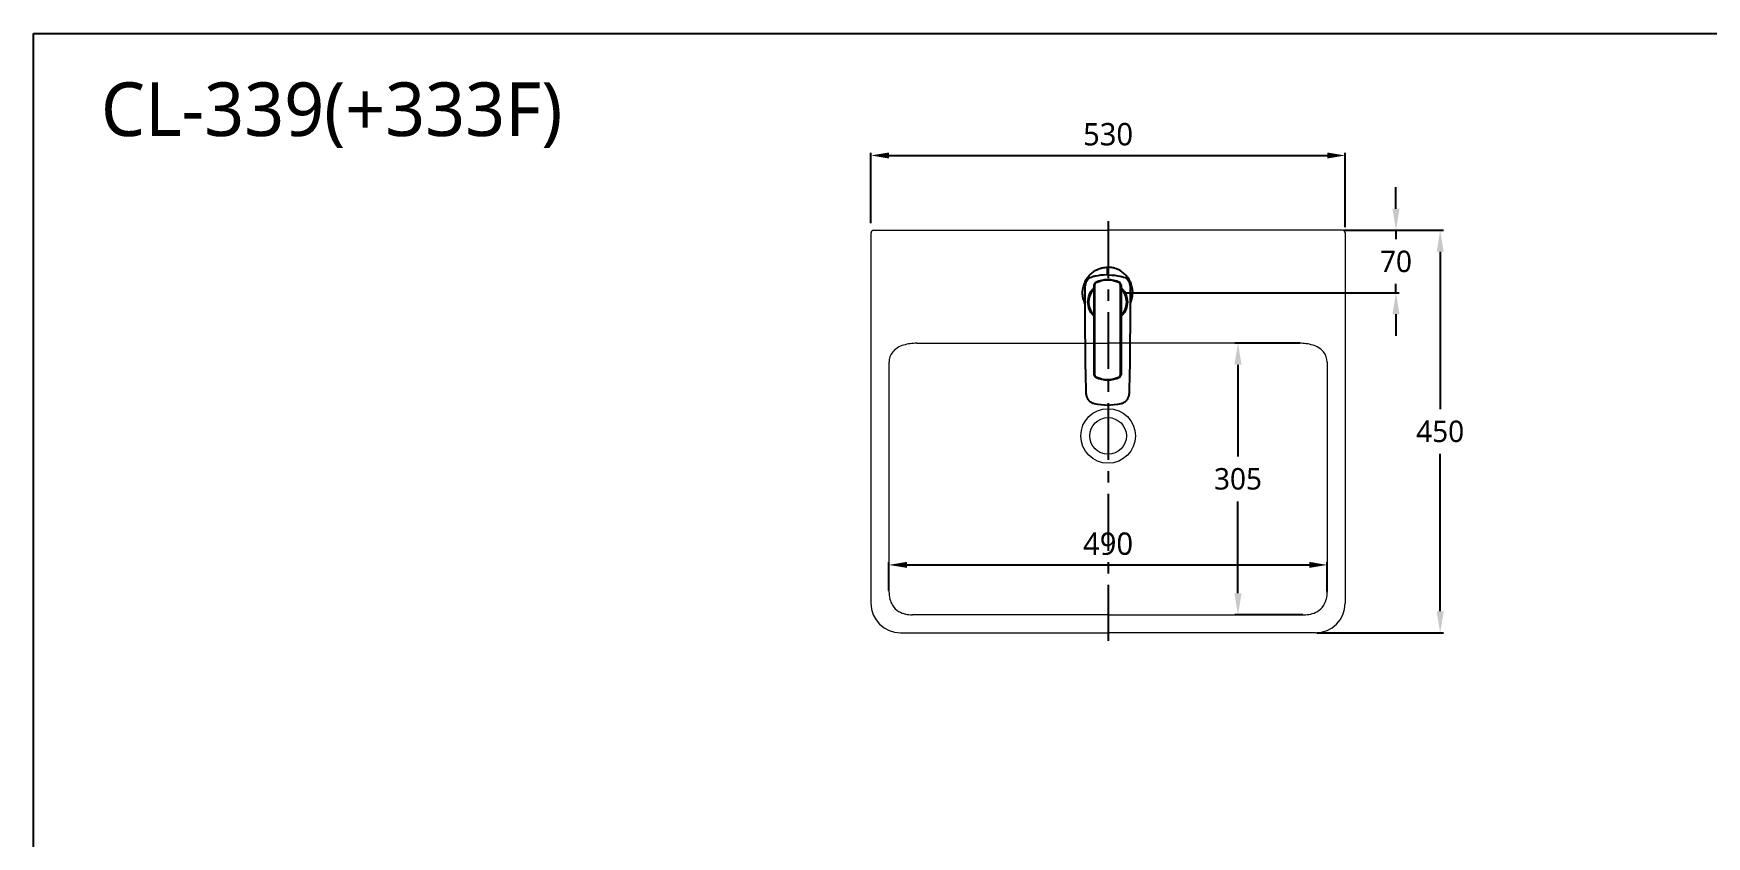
# Model space of a CAD drawing. Header units: millimetres. Extents: x 3553 to 10198, y 0 to 2100.
# Drawn here: x 7098 to 8968, y 1202 to 2100 of the extents above; entities that cross this region are included whole.
import ezdxf

# ---------------------------------------------------------------- set-up
doc = ezdxf.new("R2010")
doc.units = ezdxf.units.MM
doc.linetypes.add('CENTER', pattern=[50.8, 31.75, -6.35, 6.35, -6.35])
for name, color, linetype in [('1', 1, 'Continuous'), ('5', 7, 'Continuous'), ('CENTER', 2, 'CENTER')]:
    doc.layers.add(name, color=color, linetype=linetype)
doc.styles.add('GHS', font='romans', dxfattribs={"bigfont": 'ghs'})
doc.styles.get("Standard").update_dxf_attribs({"font": 'NanumGothic.ttf'})
doc.dimstyles.new('ISO-25', dxfattribs={"dimtxt": 20, "dimasz": 20, "dimexe": 3, "dimexo": 1, "dimgap": 10, "dimtad": 1, "dimtoh": 1, "dimdec": 0, "dimtxsty": 'Standard', "dimcen": 0, "dimclrd": 3, "dimclre": 3, "dimclrt": 2, "dimadec": 0, "dimazin": 0, "dimtfac": 1, "dimtdec": 0, "dimtmove": 0, "dimatfit": 3, "dimfxl": 1, "dimarcsym": 0})

# ---------------------------------------------------------------- blocks, each defined once
blk = doc.blocks.new('*D64')
at = {"color": 3, "lineweight": -2, "transparency": 16777216}
for p, q in [((8033.8, 1887.8), (8033.8, 1966.6)), ((8563.9, 1883.4), (8563.9, 1966.6)), ((8053.8, 1963.6), (8543.9, 1963.6))]:
    blk.add_line(p, q, dxfattribs=at)
at = {"color": 3, "transparency": 16777216}
for points in [[(8053.8, 1966.9), (8053.8, 1960.2), (8033.8, 1963.6)], [(8543.9, 1966.9), (8543.9, 1960.2), (8563.9, 1963.6)]]:
    blk.add_solid(points, dxfattribs=at)
at = {"layer": 'Defpoints', "color": 0, "transparency": 16777216}
for p in [(8563.9, 1963.6), (8033.8, 1886.8), (8563.9, 1882.4)]:
    blk.add_point(p, dxfattribs=at)
at = {"color": 2, "transparency": 16777216, "insert": (8298.8, 1987.2), "char_height": 25, "attachment_point": 5}
blk.add_mtext('530', dxfattribs=at)
blk = doc.blocks.new('*D65')
at = {"color": 3, "lineweight": -2, "transparency": 16777216}
for p, q in [((8620.6, 1904), (8620.6, 1928)), ((8567.7, 1880), (8624.2, 1880)), ((8620.6, 1880), (8620.6, 1870)), ((8620.6, 1810), (8620.6, 1820)), ((8317.5, 1810), (8624.2, 1810)), ((8620.6, 1786), (8620.6, 1762))]:
    blk.add_line(p, q, dxfattribs=at)
at = {"color": 3, "transparency": 16777216}
for points in [[(8616.6, 1904), (8624.6, 1904), (8620.6, 1880)], [(8616.6, 1786), (8624.6, 1786), (8620.6, 1810)]]:
    blk.add_solid(points, dxfattribs=at)
at = {"layer": 'Defpoints', "color": 0, "transparency": 16777216}
for p in [(8566.5, 1880), (8316.3, 1810), (8620.6, 1810)]:
    blk.add_point(p, dxfattribs=at)
at = {"color": 2, "transparency": 16777216, "insert": (8620.6, 1845), "char_height": 24, "attachment_point": 5}
blk.add_mtext('70', dxfattribs=at)
blk = doc.blocks.new('*D72')
at = {"color": 3, "lineweight": -2, "transparency": 16777216}
for p, q in [((8513.2, 1753.6), (8440.4, 1753.6)), ((8444, 1729.6), (8444, 1626.9)), ((8444, 1474.1), (8444, 1576.8)), ((8516.4, 1450.1), (8440.4, 1450.1))]:
    blk.add_line(p, q, dxfattribs=at)
at = {"color": 3, "transparency": 16777216}
for points in [[(8440, 1729.6), (8448, 1729.6), (8444, 1753.6)], [(8440, 1474.1), (8448, 1474.1), (8444, 1450.1)]]:
    blk.add_solid(points, dxfattribs=at)
at = {"layer": 'Defpoints', "color": 0, "transparency": 16777216}
for p in [(8514.4, 1753.6), (8444, 1450.1), (8517.6, 1450.1)]:
    blk.add_point(p, dxfattribs=at)
at = {"color": 2, "transparency": 16777216, "insert": (8444, 1601.9), "char_height": 24, "attachment_point": 5}
blk.add_mtext('305', dxfattribs=at)
blk = doc.blocks.new('*D73')
at = {"color": 3, "lineweight": -2, "transparency": 16777216}
for p, q in [((8053.9, 1477.2), (8053.9, 1508.8)), ((8073.9, 1505.8), (8523.7, 1505.8)), ((8543.7, 1476.5), (8543.7, 1508.8))]:
    blk.add_line(p, q, dxfattribs=at)
at = {"color": 3, "transparency": 16777216}
for points in [[(8073.9, 1509.2), (8073.9, 1502.5), (8053.9, 1505.8)], [(8523.7, 1509.2), (8523.7, 1502.5), (8543.7, 1505.8)]]:
    blk.add_solid(points, dxfattribs=at)
at = {"layer": 'Defpoints', "color": 0, "transparency": 16777216}
for p in [(8543.7, 1505.8), (8053.9, 1476.2), (8543.7, 1475.5)]:
    blk.add_point(p, dxfattribs=at)
at = {"color": 2, "transparency": 16777216, "insert": (8298.8, 1529.4), "char_height": 25, "attachment_point": 5}
blk.add_mtext('490', dxfattribs=at)
blk = doc.blocks.new('*D74')
at = {"color": 3, "lineweight": -2, "transparency": 16777216}
for p, q in [((8562, 1880), (8673.6, 1880)), ((8670, 1856), (8670, 1680)), ((8670, 1454), (8670, 1630)), ((8532, 1430), (8673.6, 1430))]:
    blk.add_line(p, q, dxfattribs=at)
at = {"color": 3, "transparency": 16777216}
for points in [[(8666, 1856), (8674, 1856), (8670, 1880)], [(8666, 1454), (8674, 1454), (8670, 1430)]]:
    blk.add_solid(points, dxfattribs=at)
at = {"layer": 'Defpoints', "color": 0, "transparency": 16777216}
for p in [(8560.8, 1880), (8530.8, 1430), (8670, 1430)]:
    blk.add_point(p, dxfattribs=at)
at = {"color": 2, "transparency": 16777216, "insert": (8670, 1655), "char_height": 24, "attachment_point": 5}
blk.add_mtext('450', dxfattribs=at)

msp = doc.modelspace()

# ---------------------------------------------------------------- linework, layer by layer
at = {"linetype": 'Continuous', "lineweight": 0}
for p, q in [((8033.8, 1877), (8033.8, 1463)), ((8036.8, 1880), (8298.8, 1880)), ((8560.8, 1880), (8298.8, 1880)), ((8563.9, 1877), (8563.8, 1463)), ((8085.1, 1753.6), (8298.8, 1753.6)), ((8514.4, 1753.6), (8298.8, 1753.6)), ((8053.9, 1732.4), (8053.9, 1475.5)), ((8543.7, 1732.4), (8543.7, 1475.5)), ((8298.8, 1450.1), (8080.1, 1450.1)), ((8298.8, 1450.1), (8518, 1450.1)), ((8066.8, 1430), (8298.8, 1430)), ((8530.8, 1430), (8298.8, 1430))]:
    msp.add_line(p, q, dxfattribs=at)
for radius in [30.5, 20.5, 20.5]:
    msp.add_circle((8298.8, 1650), radius, dxfattribs=at)
for centre, radius, start, end in [((8036.9, 1877), 3.01, 90.0621, 179.8501), ((8560.8, 1877), 3.01, 0.1499, 89.9379), ((8071.6, 1732.6), 17.6, 139.9359, 180.7404), ((8074.3, 1730.3), 21.2, 120.7204, 139.8298), ((8079.1, 1722.3), 30.6, 107.0768, 120.7204), ((8084.2, 1705.5), 48.1, 88.9553, 107.0401), ((8513.5, 1705.5), 48.1, 72.9599, 91.0447), ((8518.6, 1722.3), 30.6, 59.2796, 72.9232), ((8523.4, 1730.3), 21.2, 40.1702, 59.2796), ((8526.1, 1732.6), 17.6, 359.2596, 40.0641), ((8066.8, 1463), 33, 180.0006, 270), ((8088.8, 1475.9), 34.9, 179.4172, 193.9272), ((8078.4, 1473.3), 24.1, 193.9272, 211.2546), ((8075.1, 1471.3), 20.3, 211.2546, 239.2642), ((8530.8, 1463), 33, 270, 359.9994), ((8522.5, 1471.3), 20.3, 300.7358, 328.7454), ((8519.3, 1473.3), 24.1, 328.7454, 346.0728), ((8508.9, 1475.9), 34.9, 346.0728, 0.5828), ((8077.4, 1475.2), 24.8, 239.2642, 259.0791), ((8079.9, 1487.1), 37, 258.3719, 270.2779), ((8517.8, 1487.1), 37, 269.7221, 281.6281), ((8520.3, 1475.2), 24.8, 280.9209, 300.7358)]:
    msp.add_arc(centre, radius, start, end, dxfattribs=at)
at = {"layer": '1', "color": 7, "linetype": 'Continuous'}
for p, q in [((8283.3, 1718.4), (8283.3, 1818.9)), ((8283.3, 1818.9), (8283.3, 1818.9)), ((8283.8, 1818.9), (8283.8, 1718.4)), ((8285, 1821.6), (8285, 1821.6)), ((8311.7, 1821.6), (8311.7, 1821.6)), ((8312.8, 1718.4), (8312.8, 1818.9)), ((8313.3, 1818.9), (8313.3, 1718.4)), ((8313.3, 1818.9), (8313.3, 1818.9)), ((8277, 1800.2), (8277, 1800.1)), ((8277, 1799.9), (8277, 1799.6)), ((8319.6, 1800.1), (8319.6, 1800.2)), ((8319.6, 1799.6), (8319.6, 1799.9))]:
    msp.add_line(p, q, dxfattribs=at)
for centre, major_axis, ratio, start_param, end_param in [((8298.3, 1799.9), (-21.3, 0), 0.996195, 5.493762, 6.283185), ((8298.3, 1799.6), (-21.3, 0), 0.996195, 5.493762, 6.283185), ((8286.3, 1818.9), (-3, 0), 0.999848, 5.171113, 6.283185), ((8286.3, 1818.9), (3, 0), 0.999848, 2.02952, 3.141593), ((8283.8, 1818.9), (0.5, 0), 0.017452, 3.141593, 4.712389), ((8286.3, 1818.9), (2.5, 0), 0.999848, 2.02952, 3.141593), ((8298.3, 1794.6), (-30.1, 0), 0.999848, 4.253665, 5.171113), ((8298.3, 1794.6), (30.1, 0), 0.999848, 1.112072, 2.02952), ((8285.2, 1821.1), (-0.221, 0.448), 0.007728, 0.015649, 1.586446), ((8298.3, 1794.6), (29.6, 0), 0.999848, 1.112072, 2.02952), ((8311.4, 1821.1), (0.221, 0.448), 0.007728, 4.69674, 6.267536), ((8310.3, 1818.9), (2.5, 0), 0.999848, 0, 1.112072), ((8310.3, 1818.9), (-3, 0), 0.999848, 3.141593, 4.253665), ((8310.3, 1818.9), (3, 0), 0.999848, 0, 1.112072), ((8312.8, 1818.9), (0.5, 0), 0.017452, 4.712389, 6.283185), ((8298.3, 1799.6), (-21.3, 0), 0.996195, 2.352071, 3.931016), ((8298.3, 1799.9), (-21.3, 0), 0.996195, 3.141593, 3.911676), ((8298.3, 1800.4), (-21.4, 0), 0.996167, 6.260409, 6.283185), ((8298.3, 1800.4), (-21.4, 0), 0.996167, 0, 0.143335), ((8298.3, 1800.1), (-21.3, 0), 0.996195, 5.818917, 6.283185), ((8298.3, 1800.2), (-21.3, 0), 0.996195, 6.015561, 6.283185), ((8298.3, 1799.6), (-21.3, 0), 0.996195, 0, 0.789521), ((8298.3, 1800.1), (-21.3, 0), 0.996195, 3.141593, 3.486284), ((8298.3, 1800.2), (-21.3, 0), 0.996195, 3.141593, 3.453199), ((8298.3, 1800.4), (21.5, 0), 0.996167, 6.013892, 6.283185), ((8298.3, 1800.4), (-21.4, 0), 0.996167, 2.998258, 3.260777), ((8286.3, 1718.4), (-3, 0), 0.999848, 0, 1.112072), ((8283.8, 1718.4), (0.5, 0), 0.017452, 3.141593, 4.712389), ((8286.3, 1718.4), (2.5, 0), 0.999848, 3.141593, 4.253665), ((8285.2, 1716.1), (0.221, 0.448), 0.007728, 3.125943, 4.69674), ((8298.3, 1742.7), (-30.1, 0), 0.999848, 1.112072, 2.02952), ((8298.3, 1742.7), (29.6, 0), 0.999848, 4.253665, 5.171113), ((8310.3, 1718.4), (2.5, 0), 0.999848, 5.171113, 6.283185), ((8311.4, 1716.1), (-0.221, 0.448), 0.007728, 1.586446, 3.157242), ((8310.3, 1718.4), (-3, 0), 0.999848, 2.02952, 3.141593), ((8312.8, 1718.4), (0.5, 0), 0.017452, 4.712389, 6.283185)]:
    msp.add_ellipse(centre, major_axis=major_axis, ratio=ratio, start_param=start_param, end_param=end_param, dxfattribs=at)
for points, knots in [([(8273.1, 1797.6), (8273, 1797.8), (8272.6, 1798.7), (8271.9, 1800.5), (8271.2, 1802.7), (8270.8, 1804.5), (8270.5, 1806.3), (8270.2, 1809.6), (8270.4, 1813.3), (8271.1, 1817), (8272.2, 1820.6), (8274.2, 1824.9), (8277.6, 1829.5), (8281.9, 1833.4), (8286.1, 1835.9), (8289.3, 1837.1), (8291.2, 1837.6), (8294, 1838.3), (8296.4, 1838.6), (8298.3, 1838.6)], [0, 0, 0, 0, 0.007903, 0.057508, 0.107113, 0.131915, 0.156718, 0.206323, 0.305532, 0.355137, 0.404742, 0.503952, 0.603161, 0.702371, 0.801581, 0.851186, 0.875988, 0.90079, 1, 1, 1, 1]), ([(8298.3, 1830.1), (8298.3, 1830.1), (8298.3, 1830.3), (8298.3, 1830.7), (8298.3, 1831.9), (8298.3, 1833.8), (8298.3, 1835.8), (8298.3, 1837.4), (8298.3, 1838.2), (8298.3, 1838.6)], [0, 0, 0, 0, 0.006377, 0.07735, 0.148323, 0.432215, 0.716108, 0.858054, 1, 1, 1, 1]), ([(8323.6, 1797.6), (8323.6, 1797.8), (8324.1, 1798.7), (8324.8, 1800.5), (8325.4, 1802.7), (8325.8, 1804.5), (8326.1, 1806.3), (8326.4, 1809.6), (8326.3, 1813.3), (8325.5, 1817), (8324.5, 1820.6), (8322.5, 1824.9), (8319, 1829.5), (8314.7, 1833.4), (8310.5, 1835.9), (8307.4, 1837.1), (8305.5, 1837.6), (8302.7, 1838.3), (8300.3, 1838.6), (8298.3, 1838.6)], [0, 0, 0, 0, 0.007903, 0.057508, 0.107113, 0.131915, 0.156718, 0.206323, 0.305532, 0.355137, 0.404742, 0.503952, 0.603161, 0.702371, 0.801581, 0.851186, 0.875988, 0.90079, 1, 1, 1, 1]), ([(8273.6, 1752.6), (8273.5, 1754.3), (8273.3, 1763.1), (8273.1, 1779.1), (8273.1, 1798.9), (8273.2, 1811.5), (8273.3, 1817)], [0, 0, 0, 0, 0.075728, 0.411101, 0.746475, 1, 1, 1, 1]), ([(8273.3, 1817), (8273.3, 1819.3), (8273.9, 1821.6), (8276.4, 1825.5), (8278.3, 1827), (8280.6, 1827.6)], [0, 0, 0, 0, 0.5, 0.5, 1, 1, 1, 1]), ([(8283.3, 1783.7), (8283.1, 1783.9), (8280.9, 1786), (8277.5, 1791.1), (8275.7, 1799.7), (8277.5, 1808.3), (8280.9, 1813.4), (8283.1, 1815.6), (8283.3, 1815.7)], [0, 0, 0, 0, 0.020557, 0.260294, 0.50003, 0.739766, 0.979503, 1, 1, 1, 1]), ([(8283.3, 1815.1), (8281.9, 1813.7), (8278.4, 1809.2), (8275.8, 1799.8), (8278.2, 1790.9), (8281.2, 1786.8), (8282.1, 1785.8)], [0, 0, 0, 0, 0.182234, 0.528802, 0.87537, 1, 1, 1, 1]), ([(8298.3, 1830.1), (8297.8, 1830.1), (8297.3, 1830.1), (8292.5, 1830), (8288.3, 1829.5), (8283, 1828.3), (8281.8, 1828), (8280.6, 1827.6)], [0, 0, 0, 0, 0.08327, 0.08327, 0.791492, 0.791492, 1, 1, 1, 1]), ([(8298.3, 1830.1), (8298.3, 1830.1), (8298.3, 1830.1), (8298.4, 1830.1), (8298.4, 1830.1), (8298.4, 1830.1)], [0, 0, 0, 0, 0.5, 0.5, 1, 1, 1, 1]), ([(8298.4, 1830.1), (8298.9, 1830.1), (8299.4, 1830.1), (8304.1, 1830), (8308.4, 1829.5), (8313.7, 1828.3), (8314.9, 1828), (8316.1, 1827.6)], [0, 0, 0, 0, 0.08327, 0.08327, 0.791492, 0.791492, 1, 1, 1, 1]), ([(8313.2, 1784.3), (8313.5, 1784.5), (8317.5, 1788.6), (8321.6, 1798.8), (8318, 1809.9), (8314.3, 1814.2), (8313.4, 1815.1)], [0, 0, 0, 0, 0.027605, 0.500574, 0.888423, 1, 1, 1, 1]), ([(8313.4, 1815.7), (8313.5, 1815.6), (8315.8, 1813.4), (8319.2, 1808.3), (8320.9, 1799.7), (8319.2, 1791.1), (8315.8, 1786), (8313.5, 1783.9), (8313.4, 1783.7)], [0, 0, 0, 0, 0.020497, 0.260234, 0.49997, 0.739706, 0.979443, 1, 1, 1, 1]), ([(8316.1, 1827.6), (8318.4, 1827), (8320.3, 1825.5), (8322.8, 1821.6), (8323.3, 1819.3), (8323.4, 1817)], [0, 0, 0, 0, 0.5, 0.5, 1, 1, 1, 1]), ([(8323.4, 1817), (8323.5, 1811.5), (8323.6, 1798.9), (8323.6, 1779.1), (8323.3, 1763.1), (8323.1, 1754.3), (8323.1, 1752.6)], [0, 0, 0, 0, 0.253525, 0.588899, 0.924272, 1, 1, 1, 1]), ([(8273.5, 1740.5), (8273.5, 1741.6), (8273.5, 1743.6), (8273.5, 1745.6), (8273.6, 1747.6), (8273.6, 1749.6), (8273.6, 1751.6), (8273.6, 1752.6)], [0, 0, 0, 0, 0.25, 0.5, 0.5, 0.75, 1, 1, 1, 1]), ([(8274.5, 1697.4), (8274.3, 1703.2), (8273.9, 1716.3), (8273.6, 1730.6), (8273.5, 1739.2), (8273.5, 1740.5)], [0, 0, 0, 0, 0.40612, 0.905778, 1, 1, 1, 1]), ([(8323.2, 1740.5), (8323.2, 1739.2), (8323.1, 1730.6), (8322.8, 1716.3), (8322.4, 1703.2), (8322.2, 1697.4)], [0, 0, 0, 0, 0.094222, 0.59388, 1, 1, 1, 1]), ([(8323.1, 1752.6), (8323.1, 1751.6), (8323.1, 1749.6), (8323.1, 1747.6), (8323.1, 1745.6), (8323.2, 1743.6), (8323.2, 1741.6), (8323.2, 1740.5)], [0, 0, 0, 0, 0.25, 0.5, 0.5, 0.75, 1, 1, 1, 1]), ([(8283.8, 1685.8), (8283.5, 1685.9), (8282.8, 1686.1), (8281.6, 1686.5), (8280.1, 1687.3), (8278.5, 1688.5), (8277.1, 1690), (8276, 1691.7), (8275.2, 1693.5), (8274.7, 1695.4), (8274.5, 1696.7), (8274.5, 1697.4)], [0, 0, 0, 0, 0.0625, 0.125, 0.25, 0.375001, 0.500001, 0.625002, 0.750002, 0.875003, 1, 1, 1, 1]), ([(8322.2, 1697.4), (8322.2, 1696.7), (8322, 1695.4), (8321.5, 1693.5), (8320.6, 1691.7), (8319.5, 1690), (8318.2, 1688.5), (8316.6, 1687.3), (8315.1, 1686.5), (8313.8, 1686.1), (8313.2, 1685.9), (8312.9, 1685.8)], [0, 0, 0, 0, 0.124998, 0.249999, 0.374999, 0.499999, 0.625, 0.75, 0.875, 0.9375, 1, 1, 1, 1])]:
    msp.add_open_spline(points, degree=3, knots=knots, dxfattribs=at)
for points in [[(8298.3, 1684.2), (8293.4, 1684.2), (8288.6, 1684.8), (8283.8, 1685.8)], [(8312.9, 1685.8), (8308.1, 1684.8), (8303.2, 1684.2), (8298.3, 1684.2)]]:
    msp.add_open_spline(points, degree=3, dxfattribs=at)
at = {"layer": '5', "color": 212}
msp.add_lwpolyline([(7097.6, 2100), (10197.6, 2100), (10197.6, 0), (7097.6, 0)], close=True, dxfattribs=at)
at = {"layer": 'CENTER', "color": 1, "linetype": 'CENTER', "ltscale": 2}
msp.add_line((8298.8, 1890), (8298.8, 1421), dxfattribs=at)

# ---------------------------------------------------------------- texts
at = {"insert": (7173, 2045.3), "char_height": 60, "width": 460, "attachment_point": 1, "style": 'GHS'}
msp.add_mtext('{\\fNanumGothic|b0|i0|c0|p50;CL-339(+333F)}', dxfattribs=at)

# ---------------------------------------------------------------- dimensions: what is measured, and where the dimension line sits
dim = msp.add_linear_dim(base=(8563.9, 1963.6), p1=(8033.8, 1886.8), p2=(8563.9, 1882.4), dimstyle='ISO-25', override={"dimtxt": 25, "dimtoh": 0})
dim.commit()
dim.dimension.update_dxf_attribs({"geometry": '*D64', "text_midpoint": (8298.8, 1987.2)})
dim = msp.add_linear_dim(base=(8620.6, 1810), p1=(8566.5, 1880), p2=(8316.3, 1810), angle=90, dimstyle='ISO-25', override={"dimscale": 1.2, "dimtih": 1})
dim.commit()
dim.dimension.update_dxf_attribs({"geometry": '*D65', "text_midpoint": (8620.6, 1845)})
dim = msp.add_linear_dim(base=(8670, 1430), p1=(8560.8, 1880), p2=(8530.8, 1430), angle=90, dimstyle='ISO-25', override={"dimscale": 1.2, "dimtih": 1})
dim.commit()
dim.dimension.update_dxf_attribs({"geometry": '*D74', "text_midpoint": (8670, 1655), "dimtype": 160})
dim = msp.add_linear_dim(base=(8444, 1450.1), p1=(8514.4, 1753.6), p2=(8517.6, 1450.1), angle=90, text='305', dimstyle='ISO-25', override={"dimscale": 1.2, "dimtih": 1})
dim.commit()
dim.dimension.update_dxf_attribs({"geometry": '*D72', "text_midpoint": (8444, 1601.9), "dimtype": 160})
dim = msp.add_linear_dim(base=(8543.7, 1505.8), p1=(8053.9, 1476.2), p2=(8543.7, 1475.5), dimstyle='ISO-25', override={"dimtxt": 25, "dimtoh": 0})
dim.commit()
dim.dimension.update_dxf_attribs({"geometry": '*D73', "text_midpoint": (8298.8, 1505.8), "dimtype": 160})

doc.saveas('drawing.dxf')
